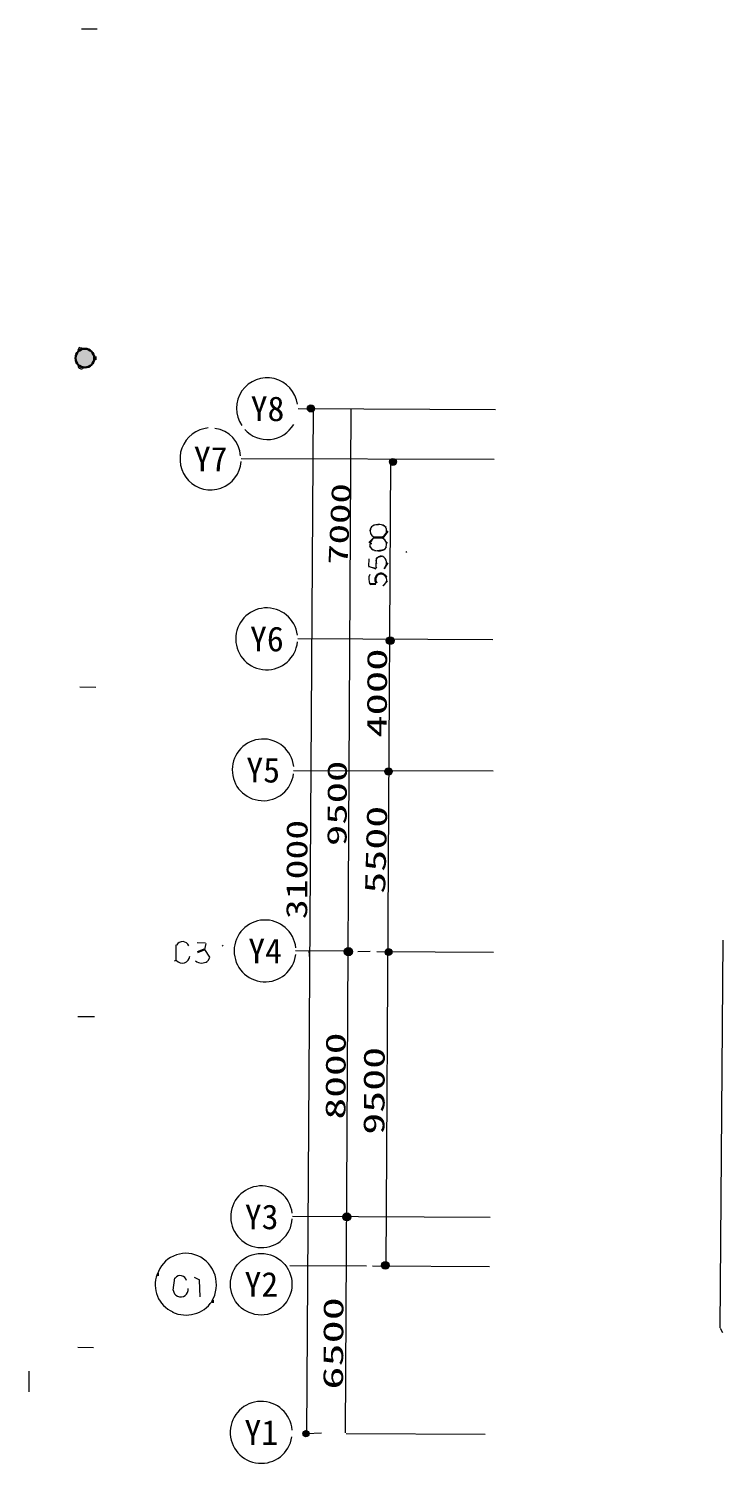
# Model space of a CAD drawing. Header units: millimetres. Extents: x -23299 to 140949, y -27274 to 87783.
# Drawn here: x -23299 to -2230, y -975 to 42515 of the extents above; entities that cross this region are included whole.
import ezdxf
from ezdxf.enums import TextEntityAlignment as Align

# ---------------------------------------------------------------- set-up
doc = ezdxf.new("R2010")
doc.units = ezdxf.units.MM
for name, color, linetype, lineweight in [('A_MED', 9, 'CONTINUOUS', 20), ('A_THIN', 8, 'CONTINUOUS', 15), ('AXIS', 1, 'CONTINUOUS', 15), ('AXIS_SYM', 1, 'CONTINUOUS', 20), ('AXIS_TEXT', 1, 'CONTINUOUS', 13), ('CHECK', 2, 'CONTINUOUS', 35), ('DIM', 3, 'CONTINUOUS', 15), ('DIM_TEXT', 3, 'CONTINUOUS', 13), ('FRAME', 8, 'CONTINUOUS', 60), ('SYM', 4, 'CONTINUOUS', 25), ('TEXT_SHAPE', 7, 'CONTINUOUS', 30)]:
    doc.layers.add(name, color=color, linetype=linetype, lineweight=lineweight)
doc.styles.add('JP', font='msgothic.ttc')

msp = doc.modelspace()

# ---------------------------------------------------------------- hatches: boundary and pattern name
at = {"layer": 'DIM'}
h = msp.add_hatch(color=7, dxfattribs=at)
h.dxf.hatch_style = 1
edge = h.paths.add_edge_path()
edge.add_arc((-14738, 31005), 108, 0, 360)
h = msp.add_hatch(color=7, dxfattribs=at)
h.dxf.hatch_style = 1
edge = h.paths.add_edge_path()
edge.add_arc((-12250, 29383), 106, 0, 360)
h = msp.add_hatch(color=7, dxfattribs=at)
h.dxf.hatch_style = 1
edge = h.paths.add_edge_path()
edge.add_arc((-12333, 23962), 118, 0, 360)
h = msp.add_hatch(color=7, dxfattribs=at)
h.dxf.hatch_style = 1
edge = h.paths.add_edge_path()
edge.add_arc((-12385, 19997), 109, 0, 360)
h = msp.add_hatch(color=7, dxfattribs=at)
h.dxf.hatch_style = 1
edge = h.paths.add_edge_path()
edge.add_arc((-13601, 14535), 125, 0, 360)
h = msp.add_hatch(color=7, dxfattribs=at)
h.dxf.hatch_style = 1
edge = h.paths.add_edge_path()
edge.add_arc((-12384, 14525), 103, 0, 360)
h = msp.add_hatch(color=7, dxfattribs=at)
h.dxf.hatch_style = 1
edge = h.paths.add_edge_path()
edge.add_arc((-13650, 6494), 120, 0, 360)
h = msp.add_hatch(color=7, dxfattribs=at)
h.dxf.hatch_style = 1
edge = h.paths.add_edge_path()
edge.add_arc((-12481, 5023), 116, 0, 360)
h = msp.add_hatch(color=7, dxfattribs=at)
h.dxf.hatch_style = 1
edge = h.paths.add_edge_path()
edge.add_arc((-14888, -77), 95.8, 0, 360)
at = {"layer": 'TEXT_SHAPE'}
h = msp.add_hatch(color=7, dxfattribs=at)
h.dxf.hatch_style = 1
edge = h.paths.add_edge_path()
edge.add_arc((-21594, 32528), 284, 0, 360)

# ---------------------------------------------------------------- linework, layer by layer
at = {"layer": 'A_MED', "lineweight": 20}
for p, q in [((-2322, 3128), (-2230, 14889)), ((-2323, 3127), (-2255, 2991))]:
    msp.add_line(p, q, dxfattribs=at)
for centre, radius, start, end in [((-18354, 14565), 936, 8.5957, 8.5957), ((-18570, 4441), 966, 328.7025, 65.3784), ((-18556, 4440), 907, 159.6737, 245.5446), ((-18525, 4474), 955, 244.7069, 325.6101)]:
    msp.add_arc(centre, radius, start, end, dxfattribs=at)
at = {"layer": 'A_THIN', "lineweight": 15}
for p, q in [((-17396, 14720), (-17429, 14702)), ((-14799, 14550), (-14782, 14329)), ((-9326, 4978), (-12866, 5000)), ((-23299, 1822), (-23297, 1193))]:
    msp.add_line(p, q, dxfattribs=at)
msp.add_arc((-18531, 4485), 907, 66.4585, 162.8697, dxfattribs=at)
at = {"layer": 'AXIS', "lineweight": 15}
for p, q in [((-15126, 30998), (-9143, 30972)), ((-16853, 29488), (-9183, 29465)), ((-15132, 24031), (-9225, 23994)), ((-15263, 20032), (-9208, 20014)), ((-13605, 14550), (-15204, 14559)), ((-12739, 14545), (-9199, 14521)), ((-15298, 6518), (-9302, 6484)), ((-13668, -66), (-9450, -93))]:
    msp.add_line(p, q, dxfattribs=at)
at = {"layer": 'AXIS_SYM', "lineweight": 15}
msp.add_circle((-16247, 4454), 934, dxfattribs=at)
at = {"layer": 'AXIS_SYM', "lineweight": 20}
for centre, radius, start, end in [((-16066, 31004), 929, 7.8133, 214.1124), ((-16059, 30989), 928, 222.1312, 329.3306), ((-17767, 29471), 944, 95.087, 223.7709), ((-17781, 29461), 928, 223.9367, 355.7487), ((-16080, 24018), 938, 6.9809, 354.6309), ((-16190, 20047), 935, 6.3444, 352.8382), ((-16129, 14558), 938, 5.9336, 353.2255), ((-16236, 6499), 935, 6.4717, 355.9833), ((-16247, -36), 939, 4.3157, 351.6438)]:
    msp.add_arc(centre, radius, start, end, dxfattribs=at)
at = {"layer": 'AXIS_SYM', "lineweight": 15}
msp.add_arc((-17753, 29517), 883, 2.9886, 83.3009, dxfattribs=at)
at = {"layer": 'CHECK', "lineweight": 40}
for p, q in [((-19389, 4749), (-19355, 4749)), ((-17733, 3932), (-17682, 3932))]:
    msp.add_line(p, q, dxfattribs=at)
at = {"layer": 'DIM', "lineweight": 15}
for p, q in [((-14674, 30988), (-14877, -69)), ((-13693, -52), (-13513, 30975)), ((-12459, 5020), (-12311, 29392)), ((-13315, 14540), (-12942, 14549)), ((-13052, 5001), (-15373, 5014)), ((-14871, -68), (-14414, -55))]:
    msp.add_line(p, q, dxfattribs=at)
at = {"layer": 'DIM'}
for centre, radius in [((-14738, 31005), 108), ((-12250, 29383), 106), ((-12333, 23962), 118), ((-12385, 19997), 109), ((-13601, 14535), 125), ((-12384, 14525), 103), ((-13650, 6494), 120), ((-12481, 5023), 116), ((-14888, -77), 95.8)]:
    msp.add_circle(centre, radius, dxfattribs=at)
at = {"layer": 'FRAME', "lineweight": 15}
msp.add_line((-21695, 42515), (-21220, 42510), dxfattribs=at)
at = {"layer": 'FRAME', "lineweight": 20}
for p, q in [((-21750, 22563), (-21258, 22552)), ((-21811, 12566), (-21302, 12570)), ((-21804, 2545), (-21330, 2540))]:
    msp.add_line(p, q, dxfattribs=at)
at = {"layer": 'SYM', "lineweight": 15}
for p, q in [((-21767, 32847), (-21805, 32764)), ((-21774, 32863), (-21757, 32846)), ((-21755, 32847), (-21620, 32828)), ((-21264, 32576), (-21264, 32474))]:
    msp.add_line(p, q, dxfattribs=at)
msp.add_arc((-21701, 32303), 98.8, 179.3929, 313.1261, dxfattribs=at)
at = {"layer": 'TEXT_SHAPE', "lineweight": 15}
for p, q in [((-12830, 27092), (-12978, 26944)), ((-12837, 27095), (-12954, 26918)), ((-12938, 26907), (-12888, 26907)), ((-11858, 26667), (-11840, 26634)), ((-18823, 14266), (-18891, 14250))]:
    msp.add_line(p, q, dxfattribs=at)
at = {"layer": 'TEXT_SHAPE', "lineweight": 20}
for p, q in [((-12836, 27094), (-12582, 27094)), ((-12582, 27094), (-12411, 26922)), ((-12515, 26714), (-12802, 26681)), ((-12982, 26448), (-12990, 26226)), ((-12982, 26448), (-12990, 26226)), ((-12990, 26211), (-12757, 26165)), ((-12989, 26219), (-12770, 26143)), ((-12758, 26189), (-12741, 26172)), ((-12756, 26192), (-12753, 26464)), ((-12753, 26481), (-12587, 26526)), ((-12403, 26326), (-12519, 26142)), ((-12944, 25679), (-12774, 25689)), ((-12775, 25887), (-12741, 25955)), ((-12765, 25699), (-12775, 25886)), ((-12413, 25767), (-12549, 25625)), ((-18192, 14809), (-17938, 14802)), ((-18837, 14739), (-18836, 14263)), ((-17969, 14606), (-17816, 14368)), ((-17923, 14787), (-17967, 14601)), ((-17814, 14361), (-17869, 14243)), ((-18879, 4649), (-18928, 4274)), ((-18277, 4668), (-18113, 4591)), ((-18126, 4578), (-18105, 4067))]:
    msp.add_line(p, q, dxfattribs=at)
at = {"layer": 'TEXT_SHAPE', "lineweight": 30}
for p, q in [((-12832, 27094), (-12582, 27094)), ((-12407, 27282), (-12557, 27076)), ((-12944, 25679), (-12774, 25689)), ((-17974, 14604), (-18177, 14519))]:
    msp.add_line(p, q, dxfattribs=at)
at = {"layer": 'TEXT_SHAPE'}
msp.add_circle((-21594, 32528), 284, dxfattribs=at)
at = {"layer": 'TEXT_SHAPE', "lineweight": 20}
for centre, radius, start, end in [((-12763, 27292), 185, 125.405, 226.2557), ((-12660, 26873), 216, 314.4545, 70.51), ((-12695, 27006), 323, 215.2204, 320.8245), ((-12796, 26866), 158, 163.763, 267.3813), ((-12614, 26373), 151, 21.3455, 209.0843), ((-12656, 26319), 215, 307.7255, 69.9131), ((-12635, 25827), 350, 156.065, 205.2491), ((-12635, 25827), 350, 156.065, 205.2491), ((-12626, 25811), 186, 291.7713, 128.2555), ((-18632, 14632), 208, 21.7041, 150.2315), ((-18638, 14417), 227, 219.9872, 355.3867), ((-18050, 14488), 297, 231.5505, 306.0169), ((-18702, 4518), 199, 13.9628, 141.482), ((-18689, 4296), 226, 185.8372, 6.8636)]:
    msp.add_arc(centre, radius, start, end, dxfattribs=at)
at = {"layer": 'TEXT_SHAPE', "lineweight": 15}
for centre, radius, start, end in [((-12757, 27288), 189, 73.5916, 247.8104), ((-12692, 27135), 348, 47.2242, 120.0702), ((-12632, 27292), 191, 284.3782, 108.8449)]:
    msp.add_arc(centre, radius, start, end, dxfattribs=at)
at = {"layer": 'TEXT_SHAPE', "lineweight": 30}
for centre, radius, start, end in [((-12565, 25817), 216, 131.2201, 209.4875), ((-12614, 25824), 174, 20.9798, 120.9442)]:
    msp.add_arc(centre, radius, start, end, dxfattribs=at)

# ---------------------------------------------------------------- texts
at = {"layer": 'AXIS_TEXT', "style": 'JP'}
for s, height, p in [('Y8', 749.7, (-16054, 30994)), ('Y7', 747.7, (-17779, 29466)), ('Y6', 753.1, (-16073, 24015)), ('Y5', 751.7, (-16186, 20040)), ('Y4', 751.2, (-16127, 14556)), ('Y3', 749.1, (-16233, 6496)), ('Y2', 749.4, (-16242, 4450)), ('Y1', 752.5, (-16244, -39))]:
    msp.add_text(s, height=height, dxfattribs=at).set_placement(p, align=Align.MIDDLE_CENTER)
at = {"layer": 'DIM_TEXT', "style": 'JP'}
for s, height, rotation, width, p in [('7000', 592.8, 87.3718, 1.536316, (-13631, 26250)), ('4000', 609.8, 89.7461, 1.632688, (-12439, 21018)), ('9500', 592.9, 89.7461, 1.60757, (-13657, 17734)), ('5500', 626.7, 88.4649, 1.561694, (-12490, 16288)), ('31000', 643.7, 89.7461, 1.374895, (-14852, 15521)), ('8000', 609.8, 89.7461, 1.590824, (-13693, 9445)), ('9500', 643.7, 89.7461, 1.520317, (-12510, 8985)), ('6500', 609.8, 89.7461, 1.688506, (-13764, 1259))]:
    msp.add_text(s, height=height, rotation=rotation, dxfattribs=dict(at, width=width)).set_placement(p)

doc.saveas('drawing.dxf')
